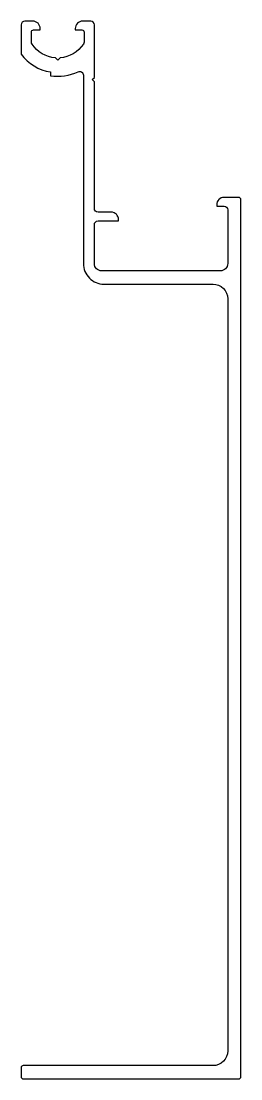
# Model space of a CAD drawing. Extents: x 1133 to 1163, y -230 to -86.
import ezdxf

# ---------------------------------------------------------------- set-up
doc = ezdxf.new("R2010")
doc.units = 0
doc.header["$LTSCALE"] = 15
doc.layers.get('0').update_dxf_attribs({"linetype": 'CONTINUOUS'})

msp = doc.modelspace()

# ---------------------------------------------------------------- linework, layer by layer
at = {"color": 0, "ltscale": 5}
msp.add_lwpolyline([(1160.4, -109.86, 0.414214), (1159.4, -110.86), (1159.4, -111.06), (1160.4, -111.06, -0.414214), (1160.9, -111.56), (1160.9, -118.86, -0.414214), (1159.9, -119.86), (1143.7, -119.86, -0.414214), (1142.7, -118.86), (1142.7, -113.56, -0.414214), (1143.2, -113.06), (1146, -113.06), (1146, -112.86, 0.414214), (1145, -111.86), (1143.2, -111.86, -0.414214), (1142.7, -111.36), (1142.7, -94.11), (1142.4, -93.81), (1142.7, -93.51), (1142.7, -86.36, 0.414214), (1142.2, -85.86), (1141.1, -85.86, 0.414214), (1140.1, -86.86), (1140.1, -87.06), (1141, -87.06, -0.414214), (1141.3, -87.36), (1141.3, -88.71, -0.149524), (1141.21, -88.99, -0.229816), (1138.01, -90.85), (1137.7, -91.16), (1137.39, -90.85, -0.229816), (1134.19, -88.99, -0.149524), (1134.1, -88.71), (1134.1, -87.36, -0.414214), (1134.4, -87.06), (1135.3, -87.06), (1135.3, -86.86, 0.414214), (1134.3, -85.86), (1133.2, -85.86, 0.414214), (1132.7, -86.36), (1132.7, -90.35, 0.19452), (1136.7, -92.78), (1136.7, -93.29, 0.145045), (1140.49, -92.75, -0.545667), (1141.2, -93.21), (1141.2, -118.86, 0.414214), (1144, -121.66), (1158.9, -121.66, -0.414214), (1160.9, -123.66), (1160.9, -226.06, -0.414214), (1158.9, -228.06), (1133, -228.06, 0.414214), (1132.7, -228.36), (1132.7, -229.56, 0.414214), (1133, -229.86), (1162.4, -229.86, 0.414214), (1162.7, -229.56), (1162.7, -110.16, 0.414214), (1162.4, -109.86)], format="xyb", close=True, dxfattribs=at)

doc.saveas('drawing.dxf')
